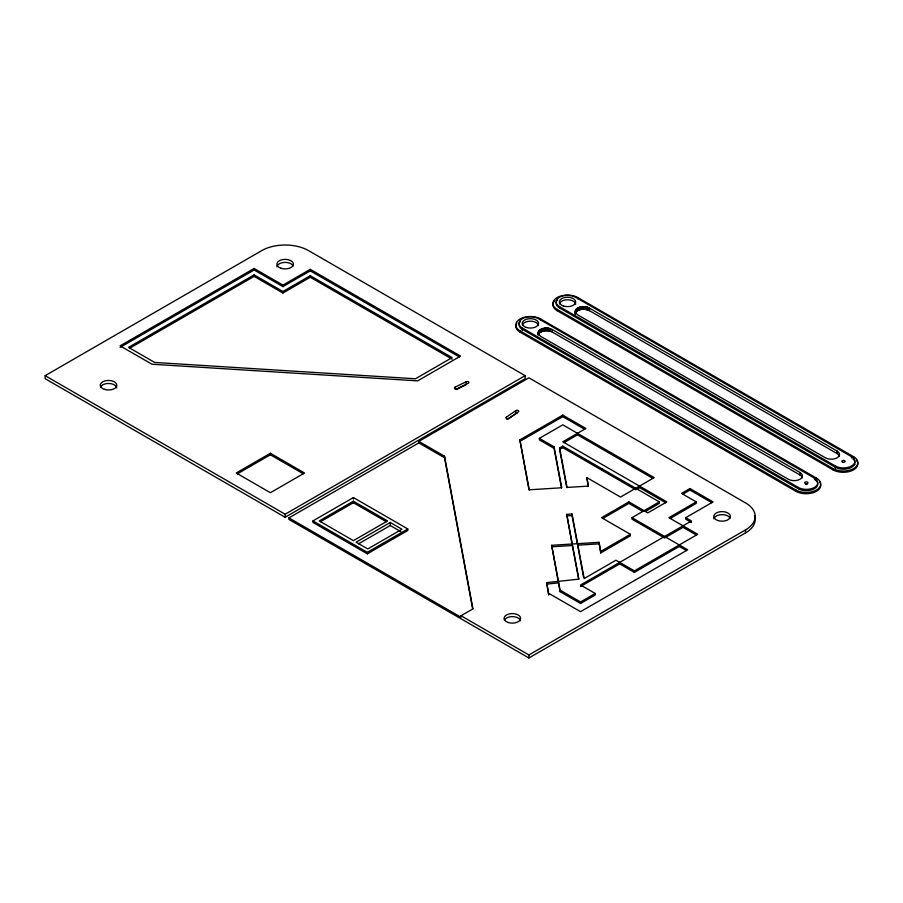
<?xml version="1.0" encoding="UTF-8"?>
<svg xmlns="http://www.w3.org/2000/svg" width="903" height="903" viewBox="0 0 903 903"><rect width="100%" height="100%" fill="white"/><g stroke="black" fill="none" stroke-linecap="round" stroke-linejoin="round"><path stroke-width="1.35" d="M575.335 310.869L575.708 313.025L577.694 314.876L825.421 457.821A8.274 4.775 0 0 0 837.126 457.81A8.274 4.775 0 0 0 837.115 451.06L589.399 308.115C584.478 305.203 573.54 306.467 575.279 314.334M575.279 313.702C577.22 308.363 585.065 308.397 589.399 310.643L837.115 453.588A8.274 4.775 0 0 1 839.384 456.026M538.301 331.988L538.425 334.155L540.57 336.3L788.296 479.245A8.274 4.775 0 0 0 800.002 479.245A8.274 4.775 0 0 0 800.002 472.483L552.275 329.539C547.545 326.818 537.037 327.654 538.165 335.137M538.301 334.516C540.953 329.855 547.974 329.888 552.275 332.067L800.002 475.012A8.274 4.775 0 0 1 802.361 477.766M506.436 417.084L515.884 410.605A1.659 0.959 0 0 1 518.22 410.526A1.659 0.959 0 0 1 518.356 411.881L509.021 418.27A1.659 0.959 0 0 1 506.696 418.428A1.659 0.959 0 0 1 506.436 417.084L506.436 419.105M507.486 419.398L515.884 413.642A1.659 0.959 0 0 1 516.934 413.326M45.15 375.659L261.735 250.616A33.118 19.121 0 0 1 308.566 250.616L525.14 375.659L525.14 378.696L285.145 517.25L45.15 378.696L45.15 375.659L285.145 514.213L525.14 375.659M254.115 268.473L120.11 345.849L151.952 364.225L417.649 380.863L460.553 356.098L310.271 269.331L282.932 285.111L254.115 268.473L254.115 269.997L120.11 347.362M254.115 274.862L128.553 347.362L154.684 362.453L415.448 378.775L452.11 357.611L310.271 275.72L282.932 291.5L254.115 274.862L254.115 276.386L129.772 348.174M254.115 269.997L282.932 286.623L310.271 270.855L459.322 356.911M254.115 276.386L282.932 293.024L310.271 277.244L452.11 359.134M270.381 453.272L236.225 472.991L270.381 492.711L304.537 472.991L270.381 453.272L270.381 454.796L303.318 473.804M237.444 473.804L270.381 454.796M418.823 442.899L418.823 441.386L528.91 377.826L745.494 502.869A33.118 19.121 0 0 1 745.494 529.914L745.494 532.939L528.91 657.982L288.915 519.428L288.915 517.904L418.823 442.899L444.536 457.753L472.675 609.017M312.946 520.918L353.4 497.564L407.795 528.966L407.795 530.49L367.34 553.844L312.946 522.442L312.946 520.918L367.34 552.331L407.795 528.966M353.4 501.21L319.244 520.918L353.4 540.637L387.556 520.918L353.4 501.21L353.4 502.723L386.337 521.731M320.463 521.731L353.4 502.723M529 489.934L519.88 439.896L562.783 415.12L585.889 428.462L562.783 441.804L666.854 501.887L647.869 512.848L628.883 501.887L601.556 517.667L630.373 534.305L630.373 535.818L600.709 552.941L599.005 542.331L551.654 545.299L560.074 591.657L580.539 603.475L595.235 594.998L595.235 593.474L580.539 584.997L691.45 520.963L685.738 517.667L685.738 519.18L691.45 522.476M519.88 441.409L562.783 416.644L584.67 429.275M390.243 522.476L356.098 542.195L367.792 548.956L401.948 529.237L390.243 522.476L390.243 525.512L358.536 543.82M561.485 487.925L554.058 448.362L539.362 439.874L539.362 438.361L562.783 424.839L654.19 477.608L620.519 497.056L586.848 477.619L588.214 486.401M563.912 442.662L577.48 434.84L652.971 478.421M566.779 487.597L559.623 449.491L559.623 447.967L562.783 446.15L659.337 501.887L659.337 503.4L645.284 511.516M559.623 449.491L562.783 447.662L635.735 489.776L639.505 487.609L665.669 502.723M602.741 518.503L628.883 503.4L642.936 511.516M288.915 517.904L461.015 617.268L461.015 615.756L472.935 608.882L444.536 456.229L418.823 441.386M696.597 535.163L683.04 527.341L664.585 537.996L632.01 519.18L632.01 517.667L659.337 501.887M685.738 517.667L713.065 501.887L689.96 488.546L681.551 493.41L696.247 501.887L696.247 503.4L670.105 518.503M682.747 494.223L689.96 490.069L711.846 502.7M600.709 552.941L600.709 551.428L630.373 534.305M696.247 501.887L668.909 517.667L697.726 534.305L634.391 570.877L615.936 560.221L584.151 578.575L572.028 514.033L566.734 514.36L571.802 542.827M580.539 586.51L619.695 563.912L634.391 572.389L679.282 546.473L686.483 550.638M551.654 545.299L560.074 590.144L580.539 601.962L595.235 593.474M461.015 615.756L528.91 654.957L745.494 529.914M455.089 387.139L466.174 381.755A1.659 0.959 0 0 1 468.51 381.834A1.659 0.959 0 0 1 468.364 383.177L457.155 388.629A1.659 0.959 0 0 1 454.83 388.482A1.659 0.959 0 0 1 455.089 387.139L455.089 389.159M456.32 389.565L466.174 384.78L466.174 381.755M546.699 582.616L548.697 594.806L546.699 582.616L578.902 579.139L566.734 514.36M546.699 584.128L558.426 582.864L558.426 581.351M566.734 515.873L572.028 515.545L577.344 543.843M551.654 546.812L572.31 545.525L578.654 579.297M577.593 543.674L577.593 545.186L599.005 543.854M577.785 297.538L853.583 456.681A14.572 8.409 0 0 1 853.583 468.578A14.572 8.409 0 0 1 832.984 468.578L557.185 309.436A14.572 8.409 0 0 1 557.174 297.538A14.572 8.409 0 0 1 577.785 297.538L577.785 298.803M851.552 457.956L851.552 456.692L575.606 297.279A11.423 6.592 0 0 0 559.454 297.279A11.423 6.592 0 0 0 559.442 306.602L559.442 307.867L835.388 467.28A11.423 6.592 0 0 0 848.854 468.431A11.423 6.592 0 0 0 854.678 461.331M559.442 306.602L835.388 466.016A11.423 6.592 0 0 0 851.54 466.016A11.423 6.592 0 0 0 851.552 456.692M553.042 303.656A14.572 8.409 0 0 0 557.185 310.7L832.984 469.842A14.572 8.409 0 0 0 850.57 471.174A14.572 8.409 0 0 0 857.353 461.715M540.66 318.973L816.459 478.116A14.572 8.409 0 0 1 816.47 490.013A14.572 8.409 0 0 1 795.859 490.013L520.06 330.87A14.572 8.409 0 0 1 520.06 318.973A14.572 8.409 0 0 1 540.66 318.973L540.66 320.238M814.427 479.391L814.427 478.127L538.481 318.714A11.423 6.592 0 0 0 522.329 318.714A11.423 6.592 0 0 0 522.318 328.037L522.318 330.566M522.318 328.037L798.275 487.451A11.423 6.592 0 0 0 814.427 487.451A11.423 6.592 0 0 0 814.427 478.127M817.678 483.184A11.423 6.592 0 0 1 811.402 489.968A11.423 6.592 0 0 1 798.275 488.715L522.318 329.302A11.423 6.592 0 0 1 519.586 322.518M516.076 324.549A14.572 8.409 0 0 0 520.06 332.135L795.859 491.277A14.572 8.409 0 0 0 813.027 492.745A14.572 8.409 0 0 0 820.455 483.681M539.362 438.361L554.058 446.838L561.745 487.767L529.26 489.798L519.88 439.896M632.01 517.667L687.691 549.814L580.539 611.67L548.697 593.294M390.243 525.512L400.774 531.596M586.848 477.619L588.44 486.096L567.028 487.439L559.623 447.967M599.005 542.331L600.709 551.428M577.593 545.186L583.643 577.401M853.583 456.681L853.583 457.945A14.572 8.409 0 0 1 854.227 458.352M837.115 451.06L837.115 453.588M835.388 466.016L835.388 468.544M832.984 468.578L832.984 469.842M816.459 478.116L816.459 479.38M800.002 472.483L800.002 475.012M798.275 487.451L798.275 488.715M795.859 490.013L795.859 491.277M689.96 488.546L689.96 490.069M683.04 525.817L683.04 527.341M679.282 544.961L679.282 546.473M639.505 486.096L639.505 487.609M634.391 570.877L634.391 572.389M628.883 501.887L628.883 503.4M619.695 562.388L619.695 563.912M602.075 468.826L602.075 470.339M589.399 308.115L589.399 310.643M587.684 307.347L587.684 309.876M587.198 307.201L587.198 309.729M586.713 307.076L586.713 309.605M586.205 306.964L586.205 309.492M585.686 306.873L585.686 309.402M585.155 306.806L585.155 309.334M584.625 306.749L584.625 309.277M584.083 306.727L584.083 309.255M583.541 306.715L583.541 309.244M582.999 306.727L582.999 309.255M582.458 306.749L582.458 309.277M581.927 306.806L581.927 309.334M581.397 306.873L581.397 309.402M580.877 306.964L580.877 309.492M580.539 601.962L580.539 603.475M580.369 307.076L580.369 309.605M579.884 307.201L579.884 309.729M579.399 307.347L579.399 309.876M578.936 307.517L578.936 310.045M578.496 307.697L578.496 310.226M578.078 307.9L578.078 310.429M577.683 308.115L577.683 310.643M577.48 433.316L577.48 434.84M577.322 308.341L577.322 310.869M576.972 308.578L576.972 311.106M576.656 308.837L576.656 311.366M576.374 309.097L576.374 311.625M576.114 309.379L576.114 311.907M575.888 309.661L575.888 312.19M575.708 309.955L575.708 312.483M575.55 310.26L575.425 313.093M572.31 544.001L572.31 545.525M572.028 514.033L572.028 515.545M562.783 415.12L562.783 416.644M562.783 446.15L562.783 447.662M560.074 590.144L560.074 591.657M557.185 309.436L557.185 310.7M554.058 446.838L554.058 448.362M552.275 329.539L552.275 332.067M550.559 328.782L550.559 331.311M550.085 328.636L550.085 331.164M549.588 328.511L549.588 331.029M549.08 328.399L549.08 330.927M548.561 328.308L548.561 330.837M548.031 328.229L548.031 330.758M547.5 328.184L547.5 330.712M546.958 328.15L546.958 330.679M546.417 328.139L546.417 330.667M545.875 328.15L545.875 330.679M545.344 328.184L545.344 330.712M544.802 328.229L544.802 330.758M544.283 328.308L544.283 330.837M543.764 328.399L543.764 330.927M543.256 328.511L543.256 331.04M542.759 328.636L542.759 331.164M542.285 328.782L542.285 331.311M541.823 328.952L541.823 331.48M541.382 329.132L541.382 331.661M540.965 329.324L540.965 331.852M540.57 329.539L540.57 332.067M540.197 329.776L540.197 332.304M539.859 330.013L539.859 332.541M539.543 330.272L539.543 332.801M539.249 330.532L539.249 333.06M539.001 330.814L539.001 333.342M538.775 331.096L538.775 333.625M538.583 331.39L538.583 333.918M538.425 331.683L538.425 334.212M528.91 654.957L528.91 657.982M520.06 330.87L520.06 332.135M515.884 410.605L515.884 413.642M444.536 456.229L444.536 457.753M367.34 552.331L367.34 553.844M353.4 497.564L353.4 499.077M310.271 269.331L310.271 270.855M310.271 275.72L310.271 277.244M285.145 514.213L285.145 517.25M282.932 285.111L282.932 286.623M282.932 291.5L282.932 293.024M100.538 387.015A8.274 4.775 0 0 1 109.342 383.493A8.274 4.775 0 0 1 116.792 387.94M276.882 266.848A8.274 4.775 0 0 1 284.332 262.412A8.274 4.775 0 0 1 293.148 265.933M504.359 620.158A8.274 4.775 0 0 1 512.893 616.625A8.274 4.775 0 0 1 520.557 620.767M713.867 518.796A8.274 4.775 0 0 1 721.531 514.654A8.274 4.775 0 0 1 730.075 518.187M754.547 515.692A33.118 19.121 0 0 1 745.494 532.939M553.189 303.115A14.572 8.409 0 0 1 554.024 301.534M554.419 301.038A14.572 8.409 0 0 1 554.86 300.552M856.349 460.169A14.572 8.409 0 0 1 857.071 461.185M854.87 464.311A11.423 6.592 0 0 1 854.791 464.74M559.431 303.859A8.161 4.707 0 0 1 567.795 299.762A8.161 4.707 0 0 1 575.662 304.164M852.974 458.95A11.423 6.592 0 0 1 853.369 459.322M853.719 459.706A11.423 6.592 0 0 1 854.509 460.914M559.442 307.867A11.423 6.592 0 0 1 556.711 301.083M557.275 300.293A11.423 6.592 0 0 1 557.636 299.909M516.561 323.477A14.572 8.409 0 0 1 516.9 322.969M819.619 482.1A14.572 8.409 0 0 1 819.958 482.62M522.397 324.978A8.161 4.707 0 0 1 530.941 321.197A8.161 4.707 0 0 1 538.538 325.599M814.946 479.696A11.423 6.592 0 0 1 815.42 480.035M815.849 480.385A11.423 6.592 0 0 1 816.244 480.757M816.91 481.525A11.423 6.592 0 0 1 817.554 482.766M519.846 322.111A11.423 6.592 0 0 1 520.512 321.344M805.634 484.471A1.637 0.937 0 0 1 807.079 484.471M104.398 389.351A8.274 4.775 0 0 0 116.814 385.22A8.274 4.775 0 0 0 104.398 381.077A8.274 4.775 0 0 0 104.398 389.351M281.014 268.27A8.274 4.775 0 0 0 293.43 264.127A8.274 4.775 0 0 0 281.014 259.996A8.274 4.775 0 0 0 281.014 268.27M717.941 520.534A8.274 4.775 0 0 0 730.358 516.392A8.274 4.775 0 0 0 717.941 512.249A8.274 4.775 0 0 0 717.941 520.534M508.208 622.494A8.274 4.775 0 0 0 520.625 618.352A8.274 4.775 0 0 0 508.208 614.221A8.274 4.775 0 0 0 508.208 622.494M563.438 306.015A8.161 4.707 0 0 0 575.685 301.941A8.161 4.707 0 0 0 563.449 297.866A8.161 4.707 0 0 0 563.438 306.015M842.657 462.167A1.637 0.937 0 0 0 845.106 461.354A1.637 0.937 0 0 0 842.657 460.541A1.637 0.937 0 0 0 842.657 462.167M526.325 327.45A8.161 4.707 0 0 0 538.56 323.376A8.161 4.707 0 0 0 526.325 319.29A8.161 4.707 0 0 0 526.325 327.45M805.532 483.602A1.637 0.937 0 0 0 807.982 482.789A1.637 0.937 0 0 0 805.532 481.965A1.637 0.937 0 0 0 805.532 483.602"/></g></svg>
